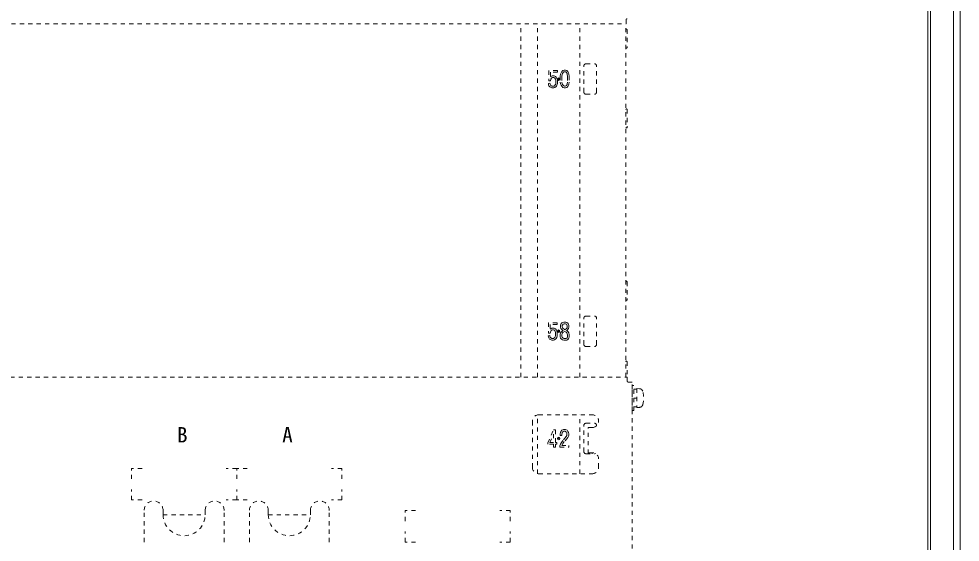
# Model space of a CAD drawing. Units: millimetres, scale not verified. Extents: x -62 to 63, y -117 to 117.
# Drawn here: x -20.42 to 1.95, y 55.82 to 68.27 of the extents above; entities that cross this region are included whole.
import ezdxf
from ezdxf.enums import TextEntityAlignment as Align

# ---------------------------------------------------------------- set-up
doc = ezdxf.new("R2010")
doc.units = ezdxf.units.MM
doc.header["$LTSCALE"] = 0.125
doc.header["$PDMODE"] = 32
doc.header["$PDSIZE"] = 0.0625
doc.linetypes.add('USER5', pattern=[1.4, 0.7, -0.7])
doc.layers.add('0-5_GAIKEI', color=1, linetype='Continuous', lineweight=18)
doc.styles.add('ＭＳ ゴシック', font='')
doc.styles.get('ＭＳ ゴシック').set_extended_font_data('MS Gothic')

msp = doc.modelspace()

# ---------------------------------------------------------------- linework, layer by layer
at = {"layer": '0-5_GAIKEI'}
for p, q in [((1.7953, 46.0574), (1.7953, 78.2525)), ((1.9539, 78.2592), (1.9539, 46.0507)), ((1.2452, 77.6304), (1.2452, 46.6795)), ((1.1849, 77.6157), (1.1849, 46.6942))]:
    msp.add_line(p, q, dxfattribs=at)
at = {"layer": '0-5_GAIKEI', "linetype": 'USER5'}
for p, q in [((-5.9826, 68.2511), (-5.9826, 68.1511)), ((-46.9926, 68.1511), (-5.9826, 68.1511)), ((-8.4876, 59.7511), (-8.4876, 68.1511)), ((-8.0876, 59.7511), (-8.0876, 68.1511)), ((-7.0876, 59.7511), (-7.0876, 68.1511)), ((-5.9876, 59.7511), (-5.9876, 68.1511)), ((-5.9626, 68.0157), (-5.9626, 67.5866)), ((-6.9876, 66.5261), (-6.9876, 67.1511)), ((-6.9376, 67.2011), (-6.7376, 67.2011)), ((-6.6876, 66.5261), (-6.6876, 67.1511)), ((-6.6876, 67.1393), (-6.6876, 67.1511)), ((-7.8247, 67.042), (-7.8247, 66.796)), ((-7.6184, 67.042), (-7.8247, 67.042)), ((-7.785, 67.0023), (-7.785, 66.8902)), ((-7.6184, 67.0023), (-7.785, 67.0023)), ((-7.785, 66.8902), (-7.7717, 66.9002)), ((-7.7717, 66.9002), (-7.7421, 66.915)), ((-7.7421, 66.915), (-7.693, 66.915)), ((-7.693, 66.915), (-7.6622, 66.8996)), ((-7.6622, 66.8996), (-7.6461, 66.8835)), ((-7.6184, 67.042), (-7.6184, 67.0023)), ((-7.5404, 66.9565), (-7.5489, 66.9101)), ((-7.5489, 66.9101), (-7.5489, 66.7633)), ((-7.5314, 66.9882), (-7.5404, 66.9565)), ((-7.5127, 67.0162), (-7.5314, 66.9882)), ((-7.4882, 67.0408), (-7.5127, 67.0162)), ((-7.5018, 66.9475), (-7.5092, 66.9066)), ((-7.5092, 66.9066), (-7.5092, 66.7677)), ((-7.4949, 66.9713), (-7.5018, 66.9475)), ((-7.4819, 66.9909), (-7.4949, 66.9713)), ((-7.4569, 67.0512), (-7.4882, 67.0408)), ((-7.4667, 67.0061), (-7.4819, 66.9909)), ((-7.4504, 67.0115), (-7.4667, 67.0061)), ((-7.4266, 67.0512), (-7.4569, 67.0512)), ((-7.4417, 67.0115), (-7.4504, 67.0115)), ((-7.4417, 67.0512), (-7.4298, 67.0512)), ((-7.4417, 67.0115), (-7.4331, 67.0115)), ((-7.4331, 67.0115), (-7.4167, 67.0061)), ((-7.4266, 67.0512), (-7.3953, 67.0408)), ((-7.4167, 67.0061), (-7.4016, 66.9909)), ((-7.4016, 66.9909), (-7.3885, 66.9713)), ((-7.3953, 67.0408), (-7.3708, 67.0162)), ((-7.3885, 66.9713), (-7.3817, 66.9475)), ((-7.3817, 66.9475), (-7.3743, 66.9066)), ((-7.3743, 66.9066), (-7.3743, 66.7673)), ((-7.3708, 67.0162), (-7.3521, 66.9882)), ((-7.3521, 66.9882), (-7.343, 66.9565)), ((-7.343, 66.9565), (-7.3346, 66.9101)), ((-7.3346, 66.9101), (-7.3346, 66.7637)), ((-7.8324, 66.7337), (-7.7932, 66.7393)), ((-7.8281, 66.7035), (-7.8324, 66.7337)), ((-7.8182, 66.6788), (-7.8281, 66.7035)), ((-7.8247, 66.796), (-7.782, 66.796)), ((-7.7986, 66.6542), (-7.8182, 66.6788)), ((-7.7895, 66.7139), (-7.7932, 66.7393)), ((-7.7836, 66.699), (-7.7895, 66.7139)), ((-7.7715, 66.6838), (-7.7836, 66.699)), ((-7.782, 66.796), (-7.7703, 66.837)), ((-7.7631, 66.6783), (-7.7715, 66.6838)), ((-7.7703, 66.837), (-7.7609, 66.8587)), ((-7.7496, 66.6715), (-7.7631, 66.6783)), ((-7.7609, 66.8587), (-7.7507, 66.8664)), ((-7.7507, 66.8664), (-7.7327, 66.8754)), ((-7.7421, 66.669), (-7.7496, 66.6715)), ((-7.7081, 66.669), (-7.7421, 66.669)), ((-7.7327, 66.8754), (-7.7024, 66.8754)), ((-7.6979, 66.6716), (-7.7081, 66.669)), ((-7.7024, 66.8754), (-7.6857, 66.867)), ((-7.6803, 66.6833), (-7.6979, 66.6716)), ((-7.6857, 66.867), (-7.6779, 66.8592)), ((-7.6748, 66.6915), (-7.6803, 66.6833)), ((-7.6779, 66.8592), (-7.6649, 66.8364)), ((-7.6647, 66.7084), (-7.6748, 66.6915)), ((-7.6649, 66.8364), (-7.658, 66.8057)), ((-7.658, 66.735), (-7.6647, 66.7084)), ((-7.658, 66.8057), (-7.658, 66.735)), ((-7.6413, 66.6703), (-7.6517, 66.6547)), ((-7.6461, 66.8835), (-7.6274, 66.8509)), ((-7.6276, 66.6931), (-7.6413, 66.6703)), ((-7.6184, 66.7301), (-7.6276, 66.6931)), ((-7.6274, 66.8509), (-7.6184, 66.8101)), ((-7.6184, 66.8101), (-7.6184, 66.7301)), ((-7.5489, 66.7633), (-7.5403, 66.7249)), ((-7.5403, 66.7249), (-7.5314, 66.6936)), ((-7.5314, 66.6936), (-7.5127, 66.6656)), ((-7.5127, 66.6656), (-7.4882, 66.641)), ((-7.5092, 66.7677), (-7.5019, 66.7347)), ((-7.5019, 66.7347), (-7.4949, 66.7104)), ((-7.4949, 66.7104), (-7.4819, 66.6908)), ((-7.4819, 66.6908), (-7.4667, 66.6757)), ((-7.4297, 66.6703), (-7.4504, 66.6703)), ((-7.4161, 66.6757), (-7.4297, 66.6703)), ((-7.4015, 66.6874), (-7.4161, 66.6757)), ((-7.3882, 66.7107), (-7.4015, 66.6874)), ((-7.3708, 66.6611), (-7.3959, 66.641)), ((-7.3815, 66.7274), (-7.3882, 66.7107)), ((-7.3743, 66.7673), (-7.3815, 66.7274)), ((-7.3524, 66.6934), (-7.3708, 66.6611)), ((-7.3432, 66.7163), (-7.3524, 66.6934)), ((-7.3346, 66.7637), (-7.3432, 66.7163)), ((-7.7831, 66.6439), (-7.7986, 66.6542)), ((-7.7649, 66.6348), (-7.7831, 66.6439)), ((-7.7486, 66.6293), (-7.7649, 66.6348)), ((-7.7032, 66.6293), (-7.7486, 66.6293)), ((-7.6816, 66.6347), (-7.7032, 66.6293)), ((-7.6517, 66.6547), (-7.6816, 66.6347)), ((-7.4882, 66.641), (-7.4569, 66.6306)), ((-7.422, 66.6306), (-7.4569, 66.6306)), ((-7.3959, 66.641), (-7.422, 66.6306)), ((-6.9376, 66.4761), (-6.7376, 66.4761)), ((-5.9626, 66.1157), (-5.9626, 65.6866)), ((-5.9626, 62.0157), (-5.9626, 61.5866)), ((-6.9876, 60.5261), (-6.9876, 61.1511)), ((-6.9376, 61.2011), (-6.7376, 61.2011)), ((-6.6876, 60.5261), (-6.6876, 61.1511)), ((-7.8289, 61.0427), (-7.8289, 60.7967)), ((-7.6225, 61.0427), (-7.8289, 61.0427)), ((-7.7892, 61.003), (-7.7892, 60.8909)), ((-7.6225, 61.003), (-7.7892, 61.003)), ((-7.7892, 60.8909), (-7.7758, 60.901)), ((-7.7758, 60.901), (-7.7462, 60.9158)), ((-7.7744, 60.8377), (-7.7651, 60.8594)), ((-7.7651, 60.8594), (-7.7549, 60.8671)), ((-7.7549, 60.8671), (-7.7369, 60.8761)), ((-7.7462, 60.9158), (-7.6972, 60.9158)), ((-7.7369, 60.8761), (-7.7066, 60.8761)), ((-7.7066, 60.8761), (-7.6898, 60.8677)), ((-7.6972, 60.9158), (-7.6663, 60.9003)), ((-7.6898, 60.8677), (-7.6821, 60.86)), ((-7.6821, 60.86), (-7.669, 60.8371)), ((-7.6663, 60.9003), (-7.6503, 60.8843)), ((-7.6503, 60.8843), (-7.6316, 60.8516)), ((-7.6316, 60.8516), (-7.6225, 60.8108)), ((-7.6225, 61.0427), (-7.6225, 61.003)), ((-7.5342, 61.0084), (-7.5449, 60.9816)), ((-7.5449, 60.9816), (-7.5449, 60.9384)), ((-7.5449, 60.9384), (-7.5346, 60.9023)), ((-7.5346, 60.9023), (-7.5058, 60.8735)), ((-7.5085, 61.0393), (-7.5342, 61.0084)), ((-7.5236, 60.8296), (-7.4989, 60.8493)), ((-7.4676, 61.0546), (-7.5085, 61.0393)), ((-7.5058, 60.8735), (-7.484, 60.8561)), ((-7.499, 60.9875), (-7.5044, 60.9738)), ((-7.5044, 60.9738), (-7.5044, 60.9441)), ((-7.5044, 60.9441), (-7.4986, 60.9235)), ((-7.4842, 61.0052), (-7.499, 60.9875)), ((-7.4989, 60.8493), (-7.484, 60.8561)), ((-7.4986, 60.9235), (-7.4788, 60.9037)), ((-7.4603, 61.0141), (-7.4842, 61.0052)), ((-7.4788, 60.9037), (-7.4603, 60.889)), ((-7.4202, 61.0546), (-7.4676, 61.0546)), ((-7.4268, 61.0141), (-7.4603, 61.0141)), ((-7.4603, 60.889), (-7.4404, 60.8765)), ((-7.4404, 60.8765), (-7.4299, 60.8817)), ((-7.4299, 60.8817), (-7.4056, 60.8991)), ((-7.409, 61.0082), (-7.4268, 61.0141)), ((-7.3893, 61.0443), (-7.4202, 61.0546)), ((-7.394, 60.9962), (-7.409, 61.0082)), ((-7.4056, 60.8991), (-7.3891, 60.9222)), ((-7.3986, 60.8543), (-7.3766, 60.8701)), ((-7.3986, 60.8543), (-7.3882, 60.8491)), ((-7.3894, 60.9893), (-7.394, 60.9962)), ((-7.383, 60.9668), (-7.3894, 60.9893)), ((-7.3638, 61.0239), (-7.3893, 61.0443)), ((-7.3891, 60.9222), (-7.383, 60.9405)), ((-7.3882, 60.8491), (-7.3638, 60.8296)), ((-7.383, 60.9405), (-7.383, 60.9668)), ((-7.3766, 60.8701), (-7.3526, 60.9036)), ((-7.3522, 61.0065), (-7.3638, 61.0239)), ((-7.3526, 60.9036), (-7.3425, 60.9339)), ((-7.3425, 60.9724), (-7.3522, 61.0065)), ((-7.3425, 60.9339), (-7.3425, 60.9724)), ((-7.8366, 60.7344), (-7.7973, 60.74)), ((-7.8323, 60.7043), (-7.8366, 60.7344)), ((-7.8224, 60.6795), (-7.8323, 60.7043)), ((-7.8289, 60.7967), (-7.7861, 60.7967)), ((-7.8027, 60.6549), (-7.8224, 60.6795)), ((-7.7872, 60.6446), (-7.8027, 60.6549)), ((-7.7937, 60.7146), (-7.7973, 60.74)), ((-7.7877, 60.6997), (-7.7937, 60.7146)), ((-7.7756, 60.6845), (-7.7877, 60.6997)), ((-7.769, 60.6355), (-7.7872, 60.6446)), ((-7.7861, 60.7967), (-7.7744, 60.8377)), ((-7.7673, 60.679), (-7.7756, 60.6845)), ((-7.7527, 60.63), (-7.769, 60.6355)), ((-7.7538, 60.6722), (-7.7673, 60.679)), ((-7.7463, 60.6697), (-7.7538, 60.6722)), ((-7.7074, 60.63), (-7.7527, 60.63)), ((-7.7123, 60.6697), (-7.7463, 60.6697)), ((-7.7021, 60.6723), (-7.7123, 60.6697)), ((-7.6858, 60.6354), (-7.7074, 60.63)), ((-7.6844, 60.684), (-7.7021, 60.6723)), ((-7.6558, 60.6554), (-7.6858, 60.6354)), ((-7.679, 60.6922), (-7.6844, 60.684)), ((-7.6688, 60.7092), (-7.679, 60.6922)), ((-7.669, 60.8371), (-7.6622, 60.8064)), ((-7.6622, 60.7357), (-7.6688, 60.7092)), ((-7.6622, 60.8064), (-7.6622, 60.7357)), ((-7.6454, 60.671), (-7.6558, 60.6554)), ((-7.6318, 60.6938), (-7.6454, 60.671)), ((-7.6225, 60.7308), (-7.6318, 60.6938)), ((-7.6225, 60.8108), (-7.6225, 60.7308)), ((-7.553, 60.7616), (-7.5435, 60.7998)), ((-7.553, 60.7072), (-7.553, 60.7616)), ((-7.5424, 60.6753), (-7.553, 60.7072)), ((-7.5435, 60.7998), (-7.5236, 60.8296)), ((-7.5177, 60.6506), (-7.5424, 60.6753)), ((-7.4978, 60.6356), (-7.5177, 60.6506)), ((-7.5125, 60.7566), (-7.5059, 60.7832)), ((-7.5125, 60.7138), (-7.5125, 60.7566)), ((-7.507, 60.6971), (-7.5125, 60.7138)), ((-7.4911, 60.6813), (-7.507, 60.6971)), ((-7.5059, 60.7832), (-7.4934, 60.8019)), ((-7.4672, 60.6255), (-7.4978, 60.6356)), ((-7.4934, 60.8019), (-7.4776, 60.8146)), ((-7.4787, 60.672), (-7.4911, 60.6813)), ((-7.4607, 60.666), (-7.4787, 60.672)), ((-7.4776, 60.8146), (-7.442, 60.8307)), ((-7.4218, 60.6255), (-7.4672, 60.6255)), ((-7.4251, 60.666), (-7.4607, 60.666)), ((-7.442, 60.8307), (-7.4101, 60.8148)), ((-7.4055, 60.6692), (-7.4251, 60.666)), ((-7.3928, 60.6303), (-7.4218, 60.6255)), ((-7.4101, 60.8148), (-7.394, 60.8019)), ((-7.3963, 60.6738), (-7.4055, 60.6692)), ((-7.394, 60.8019), (-7.3818, 60.7836)), ((-7.3697, 60.6419), (-7.3928, 60.6303)), ((-7.3818, 60.7836), (-7.3749, 60.749)), ((-7.3749, 60.7138), (-7.3811, 60.6952)), ((-7.3749, 60.749), (-7.3749, 60.7138)), ((-7.3543, 60.6624), (-7.3697, 60.6419)), ((-7.3638, 60.8296), (-7.3437, 60.7994)), ((-7.3444, 60.6772), (-7.3543, 60.6624)), ((-7.3344, 60.7072), (-7.3444, 60.6772)), ((-7.3437, 60.7994), (-7.3344, 60.753)), ((-7.3344, 60.753), (-7.3344, 60.7072)), ((-6.9376, 60.4761), (-6.7376, 60.4761)), ((-5.9626, 60.1157), (-5.9626, 59.7511)), ((-47.0176, 59.7511), (-5.9576, 59.7511)), ((-5.9576, 59.6511), (-5.9576, 59.7511)), ((-5.9376, 59.6311), (-5.8376, 59.6311)), ((-5.8376, 52.8711), (-5.8376, 59.6311)), ((-5.8376, 58.9511), (-5.8376, 59.5511)), ((-5.8376, 59.5511), (-5.7976, 59.5511)), ((-5.7976, 58.9511), (-5.7976, 59.5511)), ((-5.7326, 59.4636), (-5.7976, 59.4636)), ((-5.7326, 59.4761), (-5.663, 59.4725)), ((-5.7326, 59.4761), (-5.7326, 59.0261)), ((-5.7326, 59.2511), (-5.7976, 59.2511)), ((-8.0876, 57.4532), (-8.0876, 58.849)), ((-8.0626, 58.8511), (-6.7876, 58.8511)), ((-7.0876, 57.4511), (-7.0876, 58.8511)), ((-5.8376, 58.9511), (-5.7976, 58.9511)), ((-5.7326, 59.0386), (-5.7976, 59.0386)), ((-5.7326, 59.0261), (-5.663, 59.0298)), ((-8.2126, 57.6011), (-8.2126, 58.7011)), ((-6.9376, 58.6511), (-6.7376, 58.6511)), ((-7.8412, 58.1847), (-7.7074, 58.4954)), ((-7.7932, 58.1927), (-7.7062, 58.3947)), ((-7.7074, 58.4954), (-7.6654, 58.4954)), ((-7.7062, 58.3947), (-7.7062, 58.1927)), ((-7.6654, 58.4954), (-7.6654, 58.1927)), ((-7.5496, 58.3964), (-7.5451, 58.4282)), ((-7.5496, 58.3589), (-7.5496, 58.3964)), ((-7.5451, 58.4282), (-7.535, 58.4534)), ((-7.535, 58.4534), (-7.5095, 58.484)), ((-7.5095, 58.484), (-7.4691, 58.4992)), ((-7.5095, 58.3935), (-7.5061, 58.4178)), ((-7.5095, 58.3589), (-7.5095, 58.3935)), ((-7.5061, 58.4178), (-7.5001, 58.4327)), ((-7.5001, 58.4327), (-7.4855, 58.4502)), ((-7.4855, 58.4502), (-7.4618, 58.4591)), ((-7.4691, 58.4992), (-7.4253, 58.4992)), ((-7.4618, 58.4591), (-7.4335, 58.4591)), ((-7.4335, 58.4591), (-7.4138, 58.4507)), ((-7.4253, 58.4992), (-7.3888, 58.4835)), ((-7.4138, 58.4507), (-7.4018, 58.4356)), ((-7.4018, 58.4356), (-7.3925, 58.4202)), ((-7.3925, 58.4202), (-7.3893, 58.3975)), ((-7.3893, 58.3975), (-7.3893, 58.3734)), ((-7.3888, 58.4835), (-7.3688, 58.4585)), ((-7.3688, 58.4585), (-7.354, 58.4339)), ((-7.354, 58.4339), (-7.3492, 58.4004)), ((-7.3492, 58.4004), (-7.3492, 58.3684)), ((-6.9876, 57.9761), (-6.9876, 58.6011)), ((-6.8876, 57.9261), (-6.8876, 58.5511)), ((-6.8876, 58.5511), (-6.7876, 58.5511)), ((-6.6876, 58.5893), (-6.6876, 58.6011)), ((-7.8412, 58.1518), (-7.8412, 58.1847)), ((-7.7062, 58.1927), (-7.7932, 58.1927)), ((-7.6326, 58.1927), (-7.6654, 58.1927)), ((-7.6326, 58.1927), (-7.6326, 58.1518)), ((-7.5095, 58.3589), (-7.5496, 58.3589)), ((-7.5221, 58.1899), (-7.5436, 58.1554)), ((-7.4852, 58.239), (-7.5221, 58.1899)), ((-7.489, 58.1672), (-7.5075, 58.1375)), ((-7.4537, 58.2142), (-7.489, 58.1672)), ((-7.4062, 58.3338), (-7.4852, 58.239)), ((-7.3724, 58.3118), (-7.4537, 58.2142)), ((-7.3922, 58.3619), (-7.4062, 58.3338)), ((-7.3893, 58.3734), (-7.3922, 58.3619)), ((-7.3543, 58.3479), (-7.3724, 58.3118)), ((-7.3492, 58.3684), (-7.3543, 58.3479)), ((-7.7062, 58.1518), (-7.8412, 58.1518)), ((-7.7062, 58.1518), (-7.7062, 58.0823)), ((-7.7062, 58.0823), (-7.6654, 58.0823)), ((-7.6654, 58.1518), (-7.6654, 58.0823)), ((-7.6326, 58.1518), (-7.6654, 58.1518)), ((-7.5436, 58.1554), (-7.5576, 58.118)), ((-7.5075, 58.1375), (-7.5132, 58.1224)), ((-7.5132, 58.1224), (-7.3492, 58.1224)), ((-7.3492, 58.0823), (-7.3492, 58.1224)), ((-6.8876, 57.9511), (-6.7876, 57.9511)), ((-6.7876, 57.9261), (-6.7876, 57.9511)), ((-6.9376, 57.9261), (-6.7376, 57.9261)), ((-6.6376, 57.6011), (-6.6376, 57.8011)), ((-17.4876, 57.5761), (-17.7376, 57.5761)), ((-17.7376, 57.3261), (-17.7376, 57.5761)), ((-14.9876, 57.5761), (-15.2376, 57.5761)), ((-15.2376, 57.3261), (-15.2376, 57.5761)), ((-12.7376, 57.5761), (-12.9876, 57.5761)), ((-12.7376, 57.3261), (-12.7376, 57.5761)), ((-8.0626, 57.4511), (-6.7876, 57.4511)), ((-15.2376, 56.8261), (-15.2376, 57.0761)), ((-12.7376, 56.8261), (-12.7376, 57.0761)), ((-15.2376, 56.8261), (-15.4876, 56.8261)), ((-12.7376, 56.8261), (-12.9876, 56.8261)), ((-17.4376, 55.8223), (-17.4376, 56.5761)), ((-16.9876, 56.4761), (-16.9876, 56.5761)), ((-15.5376, 55.8223), (-15.5376, 56.5761)), ((-14.9376, 55.8223), (-14.9376, 56.5761)), ((-14.4876, 56.4761), (-14.4876, 56.5761)), ((-13.0376, 55.8223), (-13.0376, 56.5761)), ((-10.9876, 56.5761), (-11.2376, 56.5761)), ((-11.2376, 56.3261), (-11.2376, 56.5761)), ((-8.7376, 56.5761), (-8.9876, 56.5761)), ((-8.7376, 56.3261), (-8.7376, 56.5761)), ((-8.7376, 55.8261), (-8.7376, 56.0761)), ((-8.7376, 55.8261), (-8.9876, 55.8261))]:
    msp.add_line(p, q, dxfattribs=at)
for points in [[(-7.4667, 66.6757), (-7.4504, 66.6703), (-7.4417, 66.6703)], [(-7.3811, 60.6952), (-7.3874, 60.6858), (-7.3963, 60.6738)], [(-7.5576, 58.118), (-7.5576, 58.0823), (-7.3492, 58.0823)], [(-15.2376, 57.3261), (-15.2376, 57.5761), (-15.4876, 57.5761)], [(-17.4876, 56.8261), (-17.7376, 56.8261), (-17.7376, 57.0761)], [(-14.9876, 56.8261), (-15.2376, 56.8261), (-15.2376, 57.0761)], [(-16.9876, 56.4761), (-15.9876, 56.4761), (-15.9876, 56.5761)], [(-14.4876, 56.4761), (-13.4876, 56.4761), (-13.4876, 56.5761)], [(-10.9876, 55.8261), (-11.2376, 55.8261), (-11.2376, 56.0761)]]:
    msp.add_lwpolyline(points, dxfattribs=at)
for centre, radius, start, end in [((-5.9626, 68.2511), 0.02, 90, 180), ((-5.9751, 68.0157), 0.0125, 0, 180), ((-5.9751, 67.5866), 0.0125, 180, 0), ((-6.9376, 67.1511), 0.05, 90, 180), ((-6.7376, 67.1511), 0.05, 0, 90), ((-6.9376, 66.5261), 0.05, 180, 270), ((-6.7376, 66.5261), 0.05, 270, 0), ((-6.7376, 66.5261), 0.05, 270, 297.90568), ((-5.9751, 66.1157), 0.0125, 0, 180), ((-5.9751, 65.6866), 0.0125, 180, 0), ((-5.9751, 62.0157), 0.0125, 0, 180), ((-5.9751, 61.5866), 0.0125, 180, 0), ((-6.9376, 61.1511), 0.05, 90, 180), ((-6.7376, 61.1511), 0.05, 0, 90), ((-6.9376, 60.5261), 0.05, 180, 270), ((-6.7376, 60.5261), 0.05, 270, 0), ((-5.9751, 60.1157), 0.0125, 0, 180), ((-5.9376, 59.6511), 0.02, 180, 270), ((-5.6672, 59.3926), 0.08, 15.78599, 87), ((-6.1676, 59.2511), 0.6, 344.21401, 15.78599), ((-5.6672, 59.1097), 0.08, 273, 344.21401), ((-8.0626, 58.7011), 0.15, 90, 180), ((-6.7876, 58.7011), 0.15, 270, 90), ((-6.9376, 58.6011), 0.05, 90, 180), ((-6.7376, 58.6011), 0.05, 0, 90), ((-6.9376, 57.9761), 0.05, 180, 270), ((-6.7876, 57.8011), 0.15, 0, 90), ((-6.7376, 57.9761), 0.05, 270, 297.90568), ((-8.0626, 57.6011), 0.15, 180, 270), ((-6.7876, 57.6011), 0.15, 270, 0), ((-17.2126, 56.5761), 0.225, 0, 180), ((-15.7626, 56.5761), 0.225, 0, 180), ((-14.7126, 56.5761), 0.225, 0, 180), ((-13.2626, 56.5761), 0.225, 0, 180), ((-16.4876, 56.4761), 0.5, 180, 0), ((-13.9876, 56.4761), 0.5, 180, 0)]:
    msp.add_arc(centre, radius, start, end, dxfattribs=at)
at = {"layer": '0-5_GAIKEI'}
for p in [(-7.5876, 66.8386), (-7.5876, 60.8386), (-7.5876, 58.2886)]:
    msp.add_point(p, dxfattribs=at)

# ---------------------------------------------------------------- texts
at = {"layer": '0-5_GAIKEI', "color": 7, "style": 'ＭＳ ゴシック'}
for s, p in [('B', (-16.6567, 58.0838)), ('A', (-14.1567, 58.0838))]:
    msp.add_text(s, height=0.3666, dxfattribs=at).set_placement(p, align=Align.BOTTOM_LEFT)

doc.saveas('drawing.dxf')
